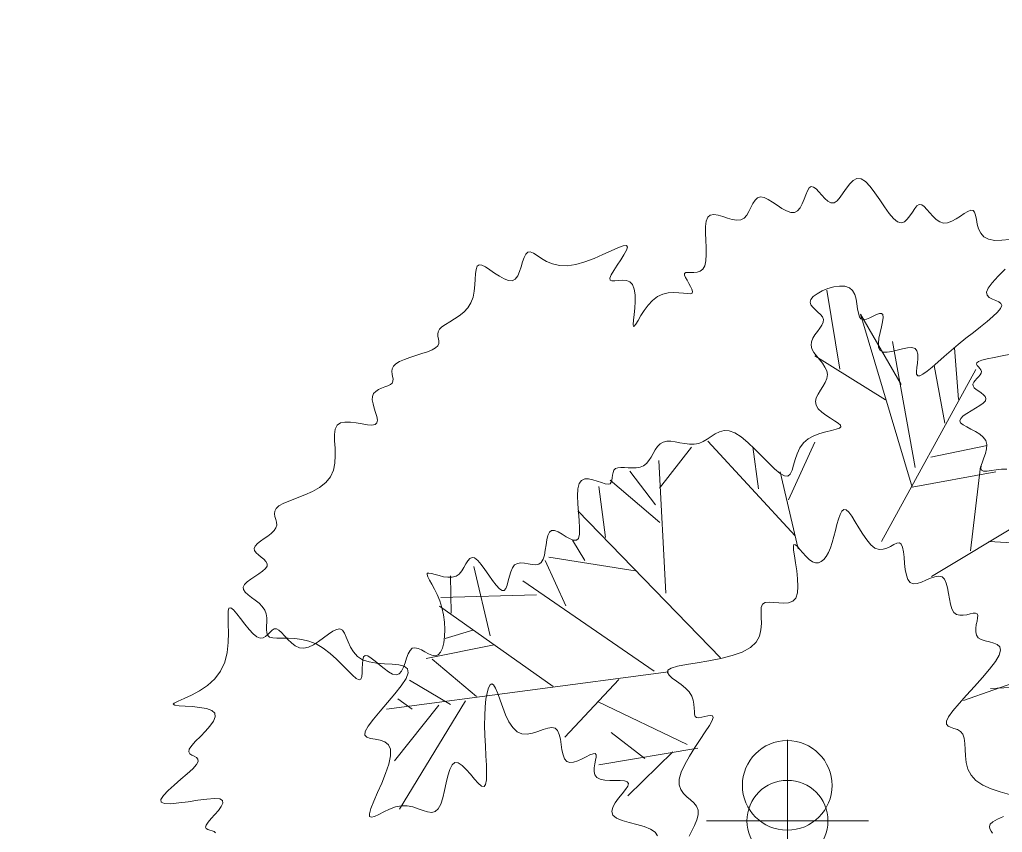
# Model space of a CAD drawing. Extents: x 2080 to 102394, y 2071 to 93424.
# Drawn here: x 81031 to 81091.6, y 82794.2 to 82844.3 of the extents above; entities that cross this region are included whole.
import ezdxf

# ---------------------------------------------------------------- set-up
doc = ezdxf.new("R2010")
doc.units = 0
doc.header["$LTSCALE"] = 20
doc.header["$MEASUREMENT"] = 0
doc.header["$PDMODE"] = 34
doc.header["$PDSIZE"] = 5
doc.layers.add('casuanut tree', color=100, linetype='Continuous', lineweight=5)
doc.layers.add('road', color=2, linetype='Continuous')

# ---------------------------------------------------------------- blocks, each defined once
blk = doc.blocks.new('tr')
at = {"layer": 'casuanut tree'}
for p, q in [((0.2260969215469686, 0.6155100697199032), (0.2339395072106072, 0.7410797246616312)), ((0.314326010263585, 0.5703834749751877), (0.2770737283608469, 0.6920290781999938)), ((0.2770737283608469, 0.6920290781999938), (0.2947195461042611, 0.4094973545811627)), ((0.2849163140247128, 0.5527252422490392), (0.1927659324762772, 0.6449404575969311)), ((0.306483424599719, 0.4389277424581906), (0.3162866566794946, 0.6390543800215482)), ((0.396673159732245, 0.5272189060890469), (0.4084370382279303, 0.6076619662860594)), ((0.3672634634933729, 0.4958264923536717), (0.3711847563251922, 0.5880417077014499)), ((0.228538218022095, 0.3375388726943811), (0.4338277897759326, 0.567139732492592)), ((-0.1186426753849901, 0.3345178087496379), (-0.08241510389916584, 0.5399501569901304)), ((-0.09147199677067874, 0.4976552617641801), (-0.02807374667008844, 0.5490133488242463)), ((0.09872275353063742, 0.3768127039755882), (-0.000903068055777112, 0.5520344127689896)), ((-0.1032916763283538, 0.4448138200335734), (-0.1640717152220077, 0.5272189060890469)), ((-0.1035478539324686, 0.4734867502064617), (-0.1307185325470073, 0.5339080291006439)), ((0.05947621775430889, 0.4614024944276025), (0.06551414633531749, 0.5278659012112712)), ((-0.1915207650449702, 0.4408897683166515), (-0.1836781793813316, 0.521332828513664)), ((0.1017417178211417, 0.4342129189251409), (0.1621210036312277, 0.5127605814876688)), ((-0.05826338957513144, 0.2166963149059029), (-0.2243064255524132, 0.4916131338746936)), ((0.09872275353063742, 0.355665256362613), (0.09872275353063742, 0.4795288780958344)), ((-0.2307336933636179, 0.4134214062980845), (-0.2424975718590758, 0.4487378717504953)), ((0.3339324744226815, 0.4487378717504953), (0.4241222095552075, 0.4467758458920343)), ((-0.4537477116302853, 0.3798337679203314), (-0.4416718544682681, 0.4372339828698841)), ((-0.4024253186917122, 0.3314967448048947), (-0.4024253186917122, 0.4432761107592569)), ((-0.2758285609297673, 0.3506365788272205), (-0.2915137322572718, 0.4271555873073112)), ((-0.157889211161546, 0.3798337679203314), (-0.2846857113624992, 0.4311918549803977)), ((0.361381524245644, 0.2917758030733921), (0.4064763918120207, 0.4173454580150064)), ((-0.3170021356640973, 0.3781049408457875), (-0.4640506168584579, 0.4075353287227017)), ((-0.1639271397425546, 0.2197173788505324), (-0.3329891400103406, 0.4040022794780498)), ((0.2947195461042611, 0.4094973545811627), (0.4280435023870268, 0.4036112770057798)), ((-0.3239322471388277, 0.2318016346293916), (-0.4688425330828068, 0.3949390876439338)), ((-0.4265770330157466, 0.3466020645284971), (-0.4718614973733111, 0.3435810005837538)), ((-0.3994063544012079, 0.3163914250814059), (-0.5080890688591353, 0.3194124890260355)), ((-0.4446908187587724, 0.2438858904082508), (-0.4990321759876224, 0.3163914250814059)), ((0.2927588996883514, 0.2662694669132861), (0.4672564307056746, 0.3231682168087673)), ((0.3927518669004257, 0.2996239065072359), (0.4535319057940796, 0.2819656737810874)), ((-0.4869563188256052, 0.2408648264635076), (-0.5412976760546826, 0.2922229135236876)), ((-0.5473356046356912, 0.246906954352994), (-0.565449390378717, 0.2680544019659692)), ((-0.1427943897090245, 0.2136752509611597), (-0.5865821404120197, 0.25597014618711)), ((-0.4628046045017982, 0.2408648264635076), (-0.6016769618645412, 0.09887482106205425)), ((-0.505070104568631, 0.2438858904082508), (-0.5926200689930283, 0.1744014196798389)), ((-0.2212874612619089, 0.2197173788505324), (-0.3239322471388277, 0.1502329081221205)), ((-0.1397754254185202, 0.09585375711731103), (-0.2605339970384648, 0.1925278033481845)), ((-0.2092116040998917, 0.08981162922793828), (-0.2514771041669519, 0.1411697162880046)), ((-0.1246806039659987, 0.08679056528319506), (-0.2816667470719949, 0.09585375711731103)), ((-0.1639271397425546, 0.08981162922793828), (-0.2484581398764476, 0.03845354216775831)), ((0.2979743967034665, 0.06564311767021991), (0.4549605398094627, 0.08376950133845185)), ((0.343258861061031, 0.07470630950433588), (0.457979504099967, 0.05355886189136072))]:
    blk.add_line(p, q, dxfattribs=at)
for points in [[(0.5311261499953162, 0.7536445237208227), (0.5190771063898865, 0.75518291790695), (0.5080044773419559, 0.7576456691147087), (0.49900343053082, 0.7614685456543384), (0.4928810473591057, 0.7669266537823205), (0.489292064120491, 0.7736524515401015), (0.4876031308317579, 0.7811177349151421), (0.4871808975096883, 0.788794299895244), (0.4873920141706094, 0.7961539424678676), (0.4876031308317579, 0.8026684586205874), (0.4871808975096883, 0.8078096443412051), (0.4854919642209552, 0.8110492956171811), (0.4820701150056266, 0.8120484815406144), (0.4771176699973694, 0.8112253636212472), (0.471004083353364, 0.8091873764734601), (0.4640988092301086, 0.8065419547114061), (0.4567713017845563, 0.8038965329494658), (0.4493910151738874, 0.801858545801565), (0.4423274035548275, 0.8010354278823115), (0.4359499210841022, 0.8020346138057448), (0.4305334592479539, 0.8052500557311078), (0.4259746588475082, 0.8102217759977748), (0.4220755980129525, 0.8162763144897554), (0.4186383548744743, 0.8227402110913999), (0.4154650075624886, 0.828940005686718), (0.4123576342069555, 0.8342022381601737), (0.4091183129382898, 0.8378534483957765), (0.4055491218866791, 0.8392201762778768), (0.4015005200838004, 0.8378886619966579), (0.3970164901675162, 0.8344839469667704), (0.3921893956769509, 0.8298907729090388), (0.3871116001512291, 0.8249938815441737), (0.3818754671297029, 0.8206780145929997), (0.3765733601514967, 0.8178279137761137), (0.3712976427561898, 0.817328320814454), (0.3661406784824521, 0.8200639774286174), (0.3611662421556048, 0.8265961003818347), (0.3563237537416626, 0.8361918066068483), (0.3515340444930644, 0.8477946880789204), (0.3467179456617941, 0.860348336773427), (0.3417962885000634, 0.8727963446652893), (0.3366899042598561, 0.884082303729997), (0.3313196241933838, 0.8931498059426985), (0.3256062795526304, 0.8989424432785427), (0.3195058876997336, 0.9007383369206536), (0.3131152104378998, 0.8991537248834902), (0.3065661956800341, 0.8951393743893732), (0.2999907913397237, 0.8896460526605097), (0.2935209453301013, 0.8836245269193341), (0.287288605564072, 0.87802556438794), (0.2814257199549957, 0.8737999322888754), (0.2760642364157775, 0.8718983978442338), (0.2712965184862242, 0.8729790152195847), (0.267056592209201, 0.8765289863529233), (0.2632388992544747, 0.8817428001251528), (0.2597378812913576, 0.887814945417631), (0.2564479799891615, 0.8939399111112607), (0.2532636370176533, 0.8993121860871724), (0.2500792940461452, 0.903126259226724), (0.2467893927441764, 0.9045766194107046), (0.2433037687042088, 0.9031240583766476), (0.239593833211984, 0.8992945792867886), (0.2356463914759388, 0.8938804881598799), (0.2314482487047371, 0.8876740910142189), (0.2269862101072704, 0.8814676938686716), (0.2222470808919752, 0.8760536027417629), (0.2172176662679703, 0.8722241236519039), (0.2118847714434651, 0.8707715626178469), (0.2062527946823138, 0.8722285253520567), (0.2003965064689055, 0.8760888163425307), (0.1944082703421373, 0.881586539771547), (0.1883804498415884, 0.8879557998209293), (0.1824054085061562, 0.8944307006727286), (0.1765755098754198, 0.9002453465091094), (0.1709831174882765, 0.904633841512009), (0.1657205948843057, 0.906830289863592), (0.16084292036021, 0.9063130901014347), (0.1562555312452787, 0.9035378181863507), (0.1518264796259245, 0.8992043444346791), (0.1474238175894698, 0.8940125391629863), (0.1429155972223271, 0.8886622726874975), (0.1381698706113639, 0.8838534153246655), (0.1330546898436751, 0.880285837390943), (0.1274381070059007, 0.8786594092028963), (0.1212453516138794, 0.8794297067208845), (0.1146303628995611, 0.8820751284829385), (0.1078042575240943, 0.8858297786709954), (0.1009781521488549, 0.8899277614671064), (0.09436316343453655, 0.8936031810533223), (0.08817040804251519, 0.896090141611694), (0.0826110026337119, 0.8966227473241588), (0.07789606386927517, 0.8944351023728814), (0.07415973879415105, 0.8890232120959354), (0.07122829598961289, 0.8809306864561677), (0.06885103442050422, 0.8709630365723342), (0.0667772530516686, 0.859925773563532), (0.06475625084794956, 0.8486244085484032), (0.06253732677464541, 0.8378644526460448), (0.05986977979637231, 0.8284514169753265), (0.05650290887842857, 0.8211908126550043), (0.05228057565659583, 0.8166526598486143), (0.04742489245131765, 0.8144650148972232), (0.04225253425443043, 0.8140204431867915), (0.03708017605777059, 0.8147115101030522), (0.0322244928524924, 0.815930781031625), (0.02800215963065966, 0.8170708213583566), (0.02472985138365402, 0.8175241964689803), (0.02272424310331189, 0.816683471749343), (0.02217885839559131, 0.8141238831392457), (0.02279461532361893, 0.8101513487961256), (0.02414928056577992, 0.8052544574312606), (0.02582062079932257, 0.7999217977561557), (0.02738640270263204, 0.7946419584823161), (0.02842439295295662, 0.789903528321247), (0.0285123582284541, 0.7861950959842261), (0.02722806520660015, 0.7840052501828723), (0.02425923716009493, 0.7836487124745872), (0.01973342373776177, 0.7847447358002455), (0.01388813118387588, 0.7867387059469593), (0.006960865741802991, 0.7890760087018407), (-0.0008108663448638254, 0.7912020298516609), (-0.009189558832076727, 0.792562155183532), (-0.01793770547601525, 0.7926017704845663), (-0.02681780003331369, 0.790766261541421), (-0.0355923362599242, 0.786718898296499), (-0.04402380791248106, 0.7809944873123413), (-0.05187470874693645, 0.774345719306325), (-0.0589075325194699, 0.7675252849963954), (-0.06488477298671569, 0.7612858751000431), (-0.06956892390485336, 0.7563801803349861), (-0.07272247902983509, 0.7535608914188288), (-0.07410793211829514, 0.753580699069289), (-0.0736197248395456, 0.7569413970981032), (-0.07168009051565605, 0.7631411916935349), (-0.06884321038228336, 0.7714273921378663), (-0.06566326567462966, 0.781047307713493), (-0.06269443762789706, 0.7912482477028107), (-0.06049090747774244, 0.8012775213879877), (-0.05960685645936792, 0.8103824380515334), (-0.06059646580820299, 0.8178103069757299), (-0.06380060096671514, 0.8230219198979967), (-0.06870686420529637, 0.8263319983756219), (-0.07458954200137669, 0.8282687464210312), (-0.08072292083261345, 0.8293603680466504), (-0.0863812871762093, 0.8301350672647914), (-0.09083892751004896, 0.8311210480878799), (-0.09337012831110769, 0.8328465145283417), (-0.09324917605749761, 0.8358396705986024), (-0.09003624437150393, 0.8404548531568707), (-0.08443505545687913, 0.8463509304451691), (-0.07743521866245828, 0.8530129035513028), (-0.07002634333707647, 0.859925773563532), (-0.06319803882979613, 0.8665745415694346), (-0.05793991448945235, 0.8724442086570434), (-0.05524157966488019, 0.8770197759143912), (-0.05609264370491474, 0.8797862444292832), (-0.06117923575811801, 0.8804134866940103), (-0.06997356417195988, 0.8793108608181228), (-0.08164435709295503, 0.8770725963156565), (-0.09536034266830029, 0.8742929227004197), (-0.1102902490451925, 0.8715660694864482), (-0.1256028043701463, 0.8694862661876641), (-0.1404667367901311, 0.8686477423179895), (-0.1540507744525712, 0.86964472739146), (-0.1657039743183759, 0.8728557676167839), (-0.1754967086085344, 0.8777966759826086), (-0.1836796783577483, 0.8837675821725952), (-0.1905035846014016, 0.8900686158704048), (-0.1962191283739685, 0.8959999067595845), (-0.2010770107110602, 0.9008615845235681), (-0.2053279326476058, 0.9039537788461303), (-0.2092225952183071, 0.9045766194107046), (-0.2129831107440623, 0.9022833336568965), (-0.2167172366871455, 0.897639540047976), (-0.2205041417955727, 0.8914639548031573), (-0.2244229948171323, 0.8845752941416549), (-0.2285529644996132, 0.8777922742825695), (-0.2329732195912584, 0.8719336114451153), (-0.2377629288398566, 0.8678180218486204), (-0.2430012609931964, 0.8662642217121856), (-0.2487234021616587, 0.8678136201484676), (-0.2547886079044019, 0.8718983978443475), (-0.2610121511429497, 0.8776734283796941), (-0.2672093047988255, 0.8842935853349445), (-0.2731953417935529, 0.8909137422903086), (-0.2787855350486552, 0.8966887728256552), (-0.2837951574858835, 0.9007735505215351), (-0.2880394820265337, 0.9023229489578171), (-0.2914151494721864, 0.9007361360705772), (-0.294144272143285, 0.8963894572186746), (-0.2965303302401026, 0.889903552116607), (-0.2988768039626848, 0.8818990604788723), (-0.3014871735119868, 0.8729966220200822), (-0.304664919087827, 0.8638168764547345), (-0.3087135208907057, 0.8549804634974407), (-0.313936459120896, 0.8471080228628125), (-0.3205140625930198, 0.8406727373119338), (-0.3281340545793228, 0.8355579617920057), (-0.3363610069663991, 0.8314995942968153), (-0.3447594916403887, 0.8282335328201498), (-0.3528940804883405, 0.8254956753560236), (-0.3603293453961669, 0.8230219198979967), (-0.3666298582506897, 0.8205481644399697), (-0.371360190938276, 0.8178103069757299), (-0.3742476511051791, 0.8146146727008272), (-0.3756704894356062, 0.8110492956171811), (-0.3761696923738782, 0.8072726369285874), (-0.3762862463638612, 0.8034431578387284), (-0.3765611378496487, 0.7997193195514001), (-0.3775353532753343, 0.7962595832702846), (-0.379749879084784, 0.7932224101990641), (-0.3837457017225461, 0.790766261541421), (-0.3898790805535555, 0.7889901755497704), (-0.3977673666302053, 0.7877554986708901), (-0.4068431839252753, 0.7868641543999502), (-0.4165391564124548, 0.7861180662324614), (-0.4262879080647508, 0.7853191576637073), (-0.4355220628556253, 0.7842693521890851), (-0.4436742447585402, 0.782770573303992), (-0.45017707774673, 0.7806247445035979), (-0.4546347180803423, 0.7777042164850627), (-0.4573374511687689, 0.7741630487520297), (-0.45874709470786, 0.7702257280096774), (-0.4593254663939206, 0.7661167409632981), (-0.4595343839232555, 0.7620605743181841), (-0.459835664991715, 0.7582817147796277), (-0.4606911272953766, 0.7550046490526938), (-0.4625625885307727, 0.7524538638429021), (-0.4657711219531393, 0.7507636110033218), (-0.4700748230548015, 0.7497072029784704), (-0.4750910428874704, 0.7489677173610971), (-0.4804371325033117, 0.7482282317438376), (-0.4857304429540363, 0.7471718237189862), (-0.4905883252909007, 0.7454815708794058), (-0.4946281305662978, 0.742840550817391), (-0.4974672098317114, 0.7389318411258046), (-0.4988636585794666, 0.733577172950163), (-0.4991385500652541, 0.7271528916495527), (-0.4987537019851516, 0.7201739961358271), (-0.4981709320352365, 0.7131554853212947), (-0.497852057911814, 0.706612358117809), (-0.498258897310734, 0.7010596134375646), (-0.4998532679283016, 0.6970122501926426), (-0.5030969874608218, 0.6949852672951238), (-0.5082913369765265, 0.6952867837521808), (-0.5150954510329484, 0.6973973989516935), (-0.5230079275602293, 0.7005908323765198), (-0.5315273644880563, 0.7041408035098584), (-0.5401523597465712, 0.7073210318344536), (-0.5483815112654611, 0.7094052368332768), (-0.5557134169746405, 0.7096671379894133), (-0.5616466748040239, 0.7073804547858344), (-0.5658580123665615, 0.7020543976608451), (-0.5687366760057557, 0.6941401408752199), (-0.5708500417485993, 0.6843243496450668), (-0.5727654856216304, 0.6732936891863801), (-0.5750503836516145, 0.6617348247152677), (-0.5782721118653171, 0.6503344214478375), (-0.5829980462890489, 0.6397791446003112), (-0.5897955629500302, 0.6307556593886829), (-0.5990209212134232, 0.6237723621749183), (-0.6101859138007057, 0.6186245739041851), (-0.6225912167717524, 0.614929346667509), (-0.6355375061868926, 0.6123037325559153), (-0.6483254581062283, 0.6103647836604296), (-0.6602557485900888, 0.6087295520720772), (-0.6706290536981214, 0.6070150898818838), (-0.6787460494908828, 0.6048384491808747), (-0.6841273252168776, 0.6019091177621476), (-0.6871731228793578, 0.5983063262276573), (-0.6885035976706604, 0.5942017408814309), (-0.6887389047826673, 0.5897670280273815), (-0.6884991994070333, 0.5851738539696498), (-0.6884046367358678, 0.580593885012263), (-0.6890753719612803, 0.5761987874591341), (-0.6911315602749255, 0.572160227614404), (-0.6949976341311412, 0.5686014530809871), (-0.700315135032497, 0.5654520366571205), (-0.7065298817435632, 0.5625931324400426), (-0.7130876930286831, 0.5599058945269917), (-0.7194343876528819, 0.5572714770152061), (-0.7250157843805027, 0.5545710340019241), (-0.7292777019763435, 0.5516857195842704), (-0.7316659592049746, 0.5484966878594832), (-0.7318242967007791, 0.5449225073756452), (-0.73018814257739, 0.541031404484329), (-0.7273908468177979, 0.5369290199881789), (-0.7240657594056756, 0.5327209946894982), (-0.720846230324014, 0.5285129693907038), (-0.7183656095560309, 0.5244105848945537), (-0.7172572470853993, 0.5205194820032375), (-0.7181544928948824, 0.5169453015193994), (-0.721472982911564, 0.513756269794726), (-0.7267574968345798, 0.5108709553769586), (-0.7333351003067037, 0.5081705123636766), (-0.740532858970937, 0.505536094851891), (-0.7476778384698264, 0.5028488569388401), (-0.7540971044461457, 0.4999899527217622), (-0.7591177225428964, 0.4968405362978956), (-0.7620667584023977, 0.4932817617644787), (-0.7624801951972131, 0.4892233942692883), (-0.7607296862154271, 0.4846896431629375), (-0.7573958022758234, 0.4797333288466916), (-0.7530591141958212, 0.474407271721816), (-0.7483001927937494, 0.4687642921894621), (-0.7436996088872547, 0.4628572106508955), (-0.7398379332948934, 0.4567388475073813), (-0.7372957368340849, 0.4504620231601848), (-0.7364688632449088, 0.4440927631108025), (-0.7370142479526294, 0.4377499132621097), (-0.7384040993049439, 0.4315655246169854), (-0.74011062564864, 0.4256716481787635), (-0.7416060353314151, 0.4202003349504366), (-0.7423625367002842, 0.4152836359351113), (-0.7418523381027171, 0.4110536021360076), (-0.739547647885729, 0.4076422845560046), (-0.7350724144969263, 0.4050937001961756), (-0.7286575467844614, 0.4030997300493482), (-0.7206856936961685, 0.4012642211063167), (-0.7115395041807915, 0.3991910203577618), (-0.7016016271861645, 0.3964839747942506), (-0.6912547116605765, 0.3927469314065775), (-0.6808814065525439, 0.3875837371855368), (-0.670864360809901, 0.3805982391216958), (-0.6615246476883385, 0.3715879590102986), (-0.652937037672018, 0.3611251178649582), (-0.6451147255522756, 0.3499756115035098), (-0.6380709061199923, 0.3389053357437888), (-0.631818774166959, 0.3286801864039717), (-0.6263715244845116, 0.3200660593020075), (-0.6217423518635314, 0.3138288502557316), (-0.6179444510958092, 0.3107344550830931), (-0.6149536317302591, 0.3112648599455952), (-0.6125961623481544, 0.3147664123777076), (-0.6106609262881193, 0.3203015502574544), (-0.6089368068892327, 0.3269327114630869), (-0.6072126874901187, 0.3337223338722879), (-0.6052774514300836, 0.3397328553631951), (-0.6029199820479789, 0.3440267138139461), (-0.5999291626824288, 0.3456663471024513), (-0.5961554523653376, 0.3440157095636778), (-0.5916956128999118, 0.339644821361162), (-0.5867079817815011, 0.33342521911527), (-0.5813508965061374, 0.3262284394464814), (-0.5757826945698525, 0.3189260189752758), (-0.5701617134682238, 0.3123894943219057), (-0.5646462906970555, 0.3074904021070779), (-0.5593947637523797, 0.3051002789510449), (-0.5545258857559929, 0.305815555217805), (-0.5500000723338871, 0.3091322362455458), (-0.5457381547380464, 0.314271221116087), (-0.5416609642206822, 0.3204534089110211), (-0.5376893320337786, 0.3268996987122819), (-0.5337440894295469, 0.3328309896013479), (-0.5297460676601986, 0.3374681806601529), (-0.5256160979774904, 0.3400321709702894), (-0.5212948038206378, 0.3399947565193315), (-0.516801977376872, 0.3378313209186672), (-0.5121772030197462, 0.3342681446850975), (-0.507460065123496, 0.3300315083357646), (-0.5026901480619017, 0.3258476923875833), (-0.4979070362089715, 0.3224429773576958), (-0.4931503139387132, 0.3205436437631306), (-0.4884595656249076, 0.3208759721210299), (-0.4838897695649393, 0.3239725681436312), (-0.4795574797487916, 0.3295913383253719), (-0.4755946440895968, 0.337296514356126), (-0.4721332105004876, 0.3466523279255398), (-0.4693051268943691, 0.3572230107234873), (-0.4672423411850559, 0.3685727944396149), (-0.4660768012852259, 0.3802659107639101), (-0.4659404551082389, 0.3918665913859058), (-0.4668838826876254, 0.4029786832965101), (-0.4686321925371431, 0.4133644946901995), (-0.4708291252918571, 0.4228259490620303), (-0.4731184215854682, 0.431164969907627), (-0.4751438220528144, 0.4381834807222731), (-0.4765490673282784, 0.4436834050012521), (-0.476977898046016, 0.4474666662399613), (-0.4760740548408648, 0.4493351879337979), (-0.4735890358092547, 0.4492141411809598), (-0.4697053688978485, 0.4475216874913031), (-0.4647133395155834, 0.4447992359773707), (-0.458903233071851, 0.4415881957520469), (-0.4525653349753611, 0.4384299759279884), (-0.4459899306348234, 0.4358659856178519), (-0.439467305459857, 0.434437633934408), (-0.4332877448591717, 0.4346863299901997), (-0.4276777594168379, 0.4369466029932028), (-0.4226087604188251, 0.4407254625318728), (-0.4179883843255539, 0.4453230382896436), (-0.4137242675976722, 0.4500394599502897), (-0.4097240466965104, 0.4541748571972448), (-0.4058953580822617, 0.4570293597141699), (-0.4021458382158016, 0.457903097184726), (-0.3983831235582329, 0.4560961992923467), (-0.3945368418890212, 0.4511728977269058), (-0.3906245862631295, 0.4437538322029013), (-0.3866859410545658, 0.4347237444410439), (-0.3827604906373381, 0.4249673761622716), (-0.3788878193854543, 0.4153694690871816), (-0.3751075116726952, 0.4068147649364846), (-0.3714591518732959, 0.4001880054311187), (-0.3679823243608098, 0.3963739322916808), (-0.3646946221906546, 0.395979980132438), (-0.361525673142296, 0.3985043551416538), (-0.3583831136766094, 0.4031679564010346), (-0.3551745802544701, 0.4091916829922866), (-0.351807709336299, 0.4157964339972295), (-0.3481901373831988, 0.422203108497456), (-0.3442295008558176, 0.4276326055747859), (-0.3398334362150308, 0.4313058243109253), (-0.3349491642952671, 0.4326813555932176), (-0.3296822434274418, 0.4321685575312131), (-0.324177816315796, 0.4304144800399854), (-0.3185810256647983, 0.4280661730349493), (-0.3130370141793719, 0.4257706864310649), (-0.3076909245635306, 0.4241750701437468), (-0.3026878995219704, 0.4239263740878414), (-0.2981730817591597, 0.4256716481787635), (-0.294241033946264, 0.4298268530762925), (-0.2907839986207819, 0.4358835924183495), (-0.2876436382871361, 0.4431023805875611), (-0.2846616154490675, 0.4507437319667815), (-0.2816795926112263, 0.4580681609386374), (-0.2785392322773532, 0.464336181885642), (-0.2750821969520985, 0.4688083091905355), (-0.2711501491392028, 0.4707450572359448), (-0.2666419287720601, 0.4696864483611307), (-0.2616850855001758, 0.4662905367314352), (-0.256464346401799, 0.4614948844689479), (-0.2511644385556338, 0.456237053695645), (-0.245970089039929, 0.4514546065335026), (-0.2410660249333887, 0.4480851051044965), (-0.2366369733140345, 0.4470661115306029), (-0.2328676612607978, 0.4493351879337979), (-0.2298724436316206, 0.4555063714784637), (-0.2274841864029895, 0.4648995994988354), (-0.2254653833313114, 0.4765112843710995), (-0.2235785281727658, 0.4893378384720108), (-0.2215861146835323, 0.5023756741777561), (-0.2192506366202451, 0.5146212038649765), (-0.2163345877388565, 0.5250708399100859), (-0.2126004617957733, 0.5327209946894982), (-0.207896518690859, 0.5368585927865297), (-0.2024140828980308, 0.5379326076116513), (-0.196430245035117, 0.5366825247823499), (-0.1902220957199461, 0.5338478299158851), (-0.1840667255698918, 0.5301680086295164), (-0.1782412252027825, 0.5263825465408445), (-0.1730226852364467, 0.5232309292669015), (-0.168688196288258, 0.5214526424251744), (-0.1654224854369204, 0.5215868942783572), (-0.1630408256039573, 0.5233717836701999), (-0.1612661261717676, 0.5263451320898866), (-0.1598212965222956, 0.5300447610267156), (-0.1584292460381675, 0.5340084919696437), (-0.1568128841017824, 0.5377741464079691), (-0.1546951200950843, 0.5408795458307623), (-0.1517988634006997, 0.5428625117273214), (-0.147926192148816, 0.5434061216900545), (-0.1431958594612297, 0.5427744777252883), (-0.1378057872077534, 0.5413769379424593), (-0.1319538972579721, 0.5396228604513453), (-0.1258381114819258, 0.537921603361383), (-0.1196563517491995, 0.5366825247823499), (-0.1136065399298332, 0.5363149828237965), (-0.1078865978934118, 0.5372283355951595), (-0.1026394692123631, 0.5396888859528417), (-0.09778818427093938, 0.5433907157397471), (-0.0932007951560081, 0.5478848515450636), (-0.08874535395420935, 0.5527223199585478), (-0.0842899127524106, 0.5574541475695014), (-0.07970252363725194, 0.5616313609674535), (-0.07485123869582821, 0.5648049867419331), (-0.06960411001500688, 0.5665260514823558), (-0.06386437579158155, 0.5664974404315899), (-0.05767601866318728, 0.5650294734472254), (-0.05111820737784001, 0.5625843290398507), (-0.04427011068378306, 0.559624185720395), (-0.03721089732835026, 0.5566112219997876), (-0.03001973605978492, 0.5540076163887306), (-0.02277579562610299, 0.5522755473980396), (-0.01555824477486567, 0.5518771935387576), (-0.00842426093549875, 0.5530854602170621), (-0.001343056261248421, 0.5554161604217143), (0.005738148412774535, 0.558195834036951), (0.01287213225236883, 0.5607510209468956), (0.02011167442242368, 0.5624082610356709), (0.02750955408805567, 0.5624940941877412), (0.03511855041506351, 0.560335060287116), (0.04299144256833642, 0.555257699218032), (0.05114582360306485, 0.5468680588212464), (0.0594585421335978, 0.535890218763825), (0.06777126066413075, 0.5233277666691265), (0.07592564169908655, 0.5101842901608507), (0.08376334774197858, 0.4974633768625836), (0.09112604129768442, 0.486168614397684), (0.0978553848701722, 0.477303590389738), (0.10379304096341, 0.4718718924623317), (0.1088598408296093, 0.4705711900818415), (0.1132932907125905, 0.4728754800859178), (0.1174100656039627, 0.4779528411550018), (0.1215268404953349, 0.4849713519695342), (0.1259602903783161, 0.4930990912101834), (0.1310270902445154, 0.5015041375572764), (0.1370439150855418, 0.5093545696914816), (0.1443274398934591, 0.5158184662930125), (0.1530404004272441, 0.5202773884975613), (0.1627297755187556, 0.5229668272606887), (0.1727886047669926, 0.5243357559927517), (0.1826099277716366, 0.5248331481044488), (0.1915867841319141, 0.5249079770062508), (0.1991122134472789, 0.5250092161086286), (0.2045792553167303, 0.5255858388220531), (0.2073809493399494, 0.5270868185573363), (0.2071368457006884, 0.5298488853720755), (0.2043725369194362, 0.533759795913852), (0.1998401261016625, 0.5385950634772598), (0.1942917163521543, 0.5441302013570066), (0.188479410776381, 0.5501407228480275), (0.1831553124795846, 0.5564021412448028), (0.1790715245665524, 0.5626899698422676), (0.1769801501425263, 0.5687797219351296), (0.1774045825966368, 0.5745019320693245), (0.179953376452886, 0.579907219796155), (0.1840063765196192, 0.5851012259179242), (0.1889434276044994, 0.5901895912372765), (0.1941443745158722, 0.5952779565566289), (0.1989890620616279, 0.6004719626783981), (0.2028573350496572, 0.6058772504052286), (0.2051290382883053, 0.6115994605394235), (0.2053775401914208, 0.6177068194326694), (0.2039503035973667, 0.6241178956330486), (0.2013883149495541, 0.630713843237686), (0.1982325606925315, 0.6373758163439334), (0.1950240272703923, 0.6439849690489154), (0.1923037011270026, 0.6504224554499842), (0.1906125687062286, 0.6565694296441507), (0.1904916164526185, 0.6623070457286531), (0.1923015019949617, 0.6675516714017249), (0.1956815677044688, 0.6723605287644432), (0.2000908271365915, 0.6768260535192212), (0.2049882938476912, 0.6810406813680174), (0.209832981393447, 0.6850968480131314), (0.2140839033297652, 0.689086989156749), (0.2172000732127799, 0.6931035405009425), (0.2186405045983975, 0.6972389377478976), (0.2180621329123369, 0.7015592063992244), (0.2159135810593398, 0.7060247311540024), (0.2128413938139602, 0.7105694865106216), (0.2094921159509795, 0.7151274469674718), (0.2065122922449518, 0.7196325870231703), (0.2045484674704312, 0.7240188811759936), (0.2042471864019717, 0.7282203039245587), (0.2062549938141274, 0.7321708297672558), (0.2109963221612361, 0.7357846255520144), (0.2180071546151794, 0.7388966275249231), (0.2266013620271679, 0.7413219642818376), (0.2360928152488668, 0.7428757644182724), (0.2457953851314869, 0.7433731565299695), (0.2550229425269208, 0.7426292692124434), (0.2630893582861518, 0.7404592310615499), (0.2693085032608451, 0.7366781706729171), (0.2732009666997328, 0.7312156608447822), (0.2751142114409504, 0.7244590511863862), (0.2756024187196999, 0.716910135509238), (0.2752197697714109, 0.7090707076254148), (0.2745204458315129, 0.7014425613465392), (0.2740586281354354, 0.6945274904843473), (0.2743884979183804, 0.688827288850689), (0.2760642364157775, 0.6848437502571869), (0.2794574969166206, 0.682900399661662), (0.2842098209230244, 0.682607686604797), (0.2897802219913501, 0.6833977917733591), (0.2956277136772769, 0.6847028958538885), (0.3012113095367113, 0.6859551795332663), (0.3059900231260144, 0.6865868234981463), (0.3094228680006381, 0.6860300084350683), (0.3109688577167162, 0.6837169150308), (0.3102893259638222, 0.6792667962264431), (0.3078548869655151, 0.6730471939805511), (0.3043384750792484, 0.6656127225062392), (0.3004130246620207, 0.657517996016395), (0.2967514700710581, 0.6493176287240203), (0.2940267456638139, 0.6415662348422302), (0.2929117857975143, 0.6348184285839125), (0.2940795248291579, 0.629628824162296), (0.2979719882680456, 0.6263759677859753), (0.3041075662310959, 0.6247341336475074), (0.3117737399870748, 0.6242015279349289), (0.3202579908047483, 0.6242763568367309), (0.3288477999531096, 0.6244568265409498), (0.3368306487006976, 0.6242411432358494), (0.3434940183165054, 0.6231275131098073), (0.3481253900692991, 0.6206141423508598), (0.3502387558119153, 0.6163709034512976), (0.3502541497352922, 0.6107543341196333), (0.3488181166133018, 0.6042926383680651), (0.3465772012211801, 0.5975140202090188), (0.3441779483330265, 0.5909466836550337), (0.3422669027238499, 0.5851188327183081), (0.3414906091679768, 0.5805586714113815), (0.3424956124399614, 0.5777944037465659), (0.3457789163464895, 0.5772133793329886), (0.3512393608202729, 0.578639530166356), (0.3586262448268371, 0.5817559338395313), (0.3676888673305712, 0.5862456679448087), (0.3781765272967732, 0.5917918100748238), (0.3898385236902868, 0.5980774378223259), (0.4024241554761829, 0.6047856287796094), (0.4156827216193051, 0.6115994605394235), (0.4293239367104889, 0.6182482285453261), (0.44289917784522, 0.6246460996453607), (0.4559202377445217, 0.6307534585386065), (0.4678989091296444, 0.6365306899241432), (0.4783469847220658, 0.6419381785009364), (0.4867762572425818, 0.6469363089681792), (0.4926985194126701, 0.6514854660248375), (0.4956255639533538, 0.6555460343701043), (0.4953198846210398, 0.6591202148539423), (0.4925467793123062, 0.6623774729303022), (0.4883222469586599, 0.6655290902042452), (0.4836622864913807, 0.6687863482806051), (0.4795828968422029, 0.6723605287644432), (0.4771000769424063, 0.676462913260707), (0.4772298257237253, 0.6813047833742303), (0.4809881421174396, 0.6870974207100744), (0.4890083761072219, 0.6939574703210383), (0.5003932818831345, 0.7016230310507581), (0.5138629646871777, 0.7097375651910625)], [(0.4923884418165017, 0.578216966956461), (0.4787208371426459, 0.578346817109491), (0.4659108939044927, 0.5787275641685028), (0.4547634943721732, 0.5790290806255598), (0.4460835208167282, 0.5789212389729528), (0.4404405483962819, 0.5781487406048882), (0.4374629238220678, 0.576755602522212), (0.4365436866935397, 0.5748606706277997), (0.4370758766099243, 0.5725827908242991), (0.4384525331709028, 0.5700408090146993), (0.4400666959754744, 0.5673535711016484), (0.4413114046233204, 0.5646399229880217), (0.4415796987134399, 0.5620187105765808), (0.4404361501324274, 0.5595779678693589), (0.4381314599154393, 0.5572824812654744), (0.4350878613847726, 0.5550662252635448), (0.4317275878622695, 0.5528631743618462), (0.4284728726704543, 0.550607303058996), (0.4257459491313966, 0.5482325858532704), (0.4239690505671661, 0.5456729972431731), (0.4235644103000595, 0.5428625117273214), (0.4247915258927151, 0.5397593131544909), (0.4272589518691348, 0.536418422776137), (0.4304125069943439, 0.532919071194101), (0.4336980100324581, 0.5293404890101101), (0.4365612797485028, 0.5257619068262329), (0.4384481349070484, 0.5222625552441968), (0.4388043942726654, 0.518921664865843), (0.4370758766099243, 0.5158184662930125), (0.4329217164765851, 0.513003579077008), (0.4268543116020282, 0.5104131785662958), (0.4195993755088239, 0.5079548290585763), (0.4118826217195419, 0.505536094851891), (0.4044297637565251, 0.5030645402439404), (0.3979665151423433, 0.5004477295325387), (0.3932185893997939, 0.4975932270156136), (0.3909117000507649, 0.4944085969908656), (0.3915296561108335, 0.4908190105567201), (0.3945886485648771, 0.4868200660129105), (0.3993629638903258, 0.4824249684598954), (0.4051268885646095, 0.477646922997792), (0.4111547090651584, 0.4724991347270588), (0.4167207118696297, 0.466994808747927), (0.4210991834554534, 0.4611471501608548), (0.4235644103000595, 0.4549693640659598), (0.4236237868610715, 0.4485054674643152), (0.4217171395155219, 0.4419227249599089), (0.4185174026208642, 0.4354192130573438), (0.4146975105340971, 0.4291930082613362), (0.4109303976126739, 0.4234421870764891), (0.4078889982138207, 0.4183648260074051), (0.4062462466947636, 0.4141590015588008), (0.4066750774125012, 0.411022790235279), (0.4096417063271929, 0.4090530294390646), (0.4147854758095946, 0.4079416001629852), (0.4215390098327134, 0.4072791442974903), (0.4293349323700113, 0.4066563037328024), (0.4376058673947227, 0.4056637203594846), (0.4457844388800822, 0.4038920360679867)], [(-0.2171042838990616, -0.03295028897741759), (-0.2194397619625761, -0.0263873541234716), (-0.225654508673415, -0.02016775187757958), (-0.2345609928133854, -0.01421225163790041), (-0.2449716831636124, -0.008441622802592974), (-0.2556990485054484, -0.002776634769702468), (-0.265555557620246, 0.00286194306249854), (-0.2733536792893574, 0.008553341295964856), (-0.2779058822941352, 0.0143767905325376), (-0.2783918904410712, 0.02037630777329014), (-0.275460447636533, 0.02645505561588379), (-0.2701275528120277, 0.03248098305721214), (-0.2634092048990624, 0.03832203909416876), (-0.2563214028291441, 0.0438461727237609), (-0.2498801455340072, 0.04892133294276846), (-0.245101431944704, 0.05341546874819869), (-0.2430012609931964, 0.05719652913683149), (-0.2442921514107184, 0.06019408690713135), (-0.2484727011267296, 0.06258421006316439), (-0.2547380278708715, 0.06460459041056765), (-0.2622832493732403, 0.06649291975486449), (-0.2703034833627953, 0.06848688990157825), (-0.2779938475696326, 0.07082419265645967), (-0.284549459722939, 0.07374251982491842), (-0.2891654375523558, 0.07747956321259153), (-0.2912788032951994, 0.08217397637258728), (-0.2912941972185763, 0.0875682598491494), (-0.2898581640965858, 0.09330587593376549), (-0.2876172487044641, 0.09903028691792315), (-0.2852179958163106, 0.1043849550935647), (-0.2833069502071339, 0.1090133427520641), (-0.2825306566512609, 0.1125589121852499), (-0.2835356599232455, 0.1146651256846098), (-0.2867661846644296, 0.1151229024953864), (-0.2918571749814873, 0.1143129896763639), (-0.2982412548476532, 0.112763591240082), (-0.305351048236389, 0.1110029111987387), (-0.3126191791209294, 0.1095591535648737), (-0.3194782714745088, 0.1089605223509125), (-0.3253609492705891, 0.1097352215690535), (-0.3296998364824049, 0.112411455231836), (-0.3321122841618944, 0.117325953397085), (-0.3329545516742201, 0.1240495503047896), (-0.33276762546393, 0.1319616062403384), (-0.3320924919748904, 0.1404414814892334), (-0.3314701376509674, 0.1488685363368631), (-0.3314415489364819, 0.1566221310687297), (-0.3325477122753, 0.1630816259702215), (-0.3353296141117426, 0.1676263813267269), (-0.3401567086023078, 0.1698602441291541), (-0.3467123207556142, 0.1702850081891256), (-0.3545082432929121, 0.1696269540236699), (-0.3630562689352246, 0.1686123621499291), (-0.3718681904040295, 0.1679675130848182), (-0.38045580042035, 0.1684186873453655), (-0.3883308917056638, 0.1706921654487132), (-0.3950052569807667, 0.1755142279117763), (-0.4001226368804964, 0.1833426515453311), (-0.4038545636915387, 0.1935611983350327), (-0.4065045176148487, 0.2052851265599429), (-0.4083759788500174, 0.2176296944994647), (-0.4097724275979999, 0.2297101604328873), (-0.4109973440586145, 0.2406417826392726), (-0.4123542084325891, 0.2495398193979099), (-0.4141465009199692, 0.2555195289882022), (-0.4166029312370938, 0.2579008487440433), (-0.4196531271634285, 0.2568224322187689), (-0.4231519459947322, 0.2526276120203192), (-0.4269542450263089, 0.245659720756862), (-0.4309148815536901, 0.2362620910365649), (-0.4348887128724073, 0.2247780554671408), (-0.4387305962779919, 0.2115509466569847), (-0.4422953890657482, 0.1969240972139232), (-0.4454797320372563, 0.181304664397544), (-0.4483474000171555, 0.1653551040735692), (-0.4510039513359061, 0.1498016967586864), (-0.4535549443241962, 0.135370722970265), (-0.4561059373122589, 0.1227884632252199), (-0.4587624886310095, 0.1127811980404658), (-0.4616301566109087, 0.1060752079331451), (-0.4648144995824168, 0.1033967734203998), (-0.46839468629355, 0.1051530517615902), (-0.4723443271614087, 0.1104747071864267), (-0.4766106430211039, 0.1181732806669515), (-0.4811408547070641, 0.1270603131753205), (-0.4858821830541729, 0.1359473456838032), (-0.4907818488970861, 0.143645919164328), (-0.4957870730704599, 0.1489675745891645), (-0.5008450764091776, 0.150723852930355), (-0.5059140754071905, 0.1481004396688377), (-0.5109962691967667, 0.1417795983205679), (-0.5161048525687875, 0.1328177369103969), (-0.5212530203148162, 0.1222712634630625), (-0.526453967226189, 0.1111965860033024), (-0.5317208880940143, 0.100650112555968), (-0.5370669777098556, 0.09168825114579704), (-0.5425054308650488, 0.08536740979752722), (-0.5480626371418111, 0.08244468092902935), (-0.5538177652886134, 0.0824798945297971), (-0.5598631788443527, 0.08473356498268458), (-0.5662912413481536, 0.08846620667020488), (-0.5731943163395954, 0.09293833397509843), (-0.5806647673575753, 0.09741046127999198), (-0.5887949579416727, 0.1011431029675123), (-0.5976772516307847, 0.1033967734203998), (-0.6072918562381346, 0.103671879676881), (-0.6171703566717497, 0.1024283993976951), (-0.6267321821137557, 0.1003662028992949), (-0.6353967617462786, 0.09818516049813297), (-0.6425835247509895, 0.09658514251066208), (-0.6477119003100142, 0.09626601925310752), (-0.6502013176054788, 0.09792766104214934), (-0.6494712058190544, 0.1022699381938992), (-0.6452070890914001, 0.1097506275193609), (-0.6381588713954898, 0.1198591318064928), (-0.6293425516630577, 0.1318427603375767), (-0.6197741288253837, 0.1449488223948947), (-0.6104696018139748, 0.1584246272609562), (-0.6024449695605654, 0.1715174842180431), (-0.5967162309964351, 0.1834747025484376), (-0.5942993850533185, 0.1935435915346488), (-0.5958409765055421, 0.2011937463140612), (-0.6005097335005303, 0.2067839054451497), (-0.6071049300278446, 0.2108950933416054), (-0.6144258400775016, 0.2141083344168919), (-0.6212717376399723, 0.217004653084814), (-0.6264418967048186, 0.2201650737589489), (-0.6287355912622843, 0.224170620852874), (-0.6269520953023857, 0.2296023187802803), (-0.6203173144012908, 0.2368651239506789), (-0.6097636804784088, 0.245659720756862), (-0.5966502570397552, 0.2555107255880102), (-0.5823361075913454, 0.2659427548326221), (-0.5681802956385127, 0.2764804248797645), (-0.5555418846875, 0.2866483521182772), (-0.545779938243868, 0.295971152936886), (-0.5402535198134046, 0.3039734437245443), (-0.5399192517666052, 0.3103294986736955), (-0.5441239919332475, 0.3153122231905172), (-0.5518121570082712, 0.3193441804850181), (-0.5619281636854794, 0.322847933767207), (-0.573416428660039, 0.3262460462469789), (-0.5852213686262075, 0.3299610811341154), (-0.5962874002786975, 0.3344156016385114), (-0.6055589403115391, 0.3400321709702894), (-0.6122552969056869, 0.3470726902853585), (-0.6166953441843361, 0.3551564125249342), (-0.6194728477569242, 0.3637419285763599), (-0.6211815732326613, 0.3722878293267513), (-0.6224152862207575, 0.3802527056635654), (-0.6237677523308776, 0.3870951484740317), (-0.6258327371722316, 0.3922737486454935), (-0.6292040063540298, 0.3952470970651802), (-0.634312589726278, 0.3956762628253045), (-0.6409385740998914, 0.3940322278367603), (-0.6486993105270358, 0.3909884522153106), (-0.6572121500591948, 0.3872183960769462), (-0.6660944437483067, 0.3833955195373164), (-0.6749635426463101, 0.3801932827121846), (-0.6834367978044611, 0.3782851457174274), (-0.6911315602749255, 0.3783445686688083), (-0.6977575446487663, 0.3808249266769508), (-0.7033939196735446, 0.3852992548319207), (-0.7082122176366283, 0.3911205032184171), (-0.712383970825158, 0.3976416219213661), (-0.7160807115260468, 0.4042155610255804), (-0.7194739720268899, 0.4101952706158727), (-0.7227352846143731, 0.4149337007769418), (-0.7260361815758642, 0.4177838015938278), (-0.7295174073519775, 0.4183274115565609), (-0.7331965549979031, 0.4170619227768384), (-0.7370604297223053, 0.4147136157718023), (-0.741095836733848, 0.4120087710583675), (-0.7452895812411953, 0.4096736691535625), (-0.749628468453011, 0.4084345905745295), (-0.7540993035779593, 0.4090178158381832), (-0.7586888918249315, 0.4121496254616659), (-0.7633708436110282, 0.4182635869050273), (-0.768065990188461, 0.4266224154010843), (-0.7726819680181052, 0.4361961131256749), (-0.7771264135603815, 0.4459546822545235), (-0.7813069632766201, 0.454868124963582), (-0.7851312536270143, 0.4619064434285747), (-0.788506921072667, 0.4660396398255671), (-0.7913416020742261, 0.4662377163301699), (-0.7936265001042102, 0.4618030034762342), (-0.7956870866817098, 0.4533671452282988), (-0.797932400337686, 0.4418941139092567), (-0.8007714796028722, 0.428347881841546), (-0.8046133630084569, 0.4136924213478324), (-0.8098670890851736, 0.3988917047506675), (-0.8169416963635285, 0.3849097043728307), (-0.8262462233749375, 0.3727103925366464), (-0.8379566006699406, 0.3630310540096389), (-0.8513163268798962, 0.3557022233377438), (-0.8653357926555145, 0.3503277475117557), (-0.8790253886484152, 0.3465114735222414), (-0.8913955055093084, 0.3438572483599955), (-0.9014565338895864, 0.3419689190156987), (-0.9082188644401867, 0.3404503324800316), (-0.9106928878125018, 0.3389053357437888), (-0.9082650462098627, 0.3370016004491845), (-0.9018259880465394, 0.3346620968443403), (-0.8926424132889679, 0.3318736198289116), (-0.8819810219038118, 0.3286229643026672), (-0.8711085138572798, 0.3248969251652625), (-0.8612915891164903, 0.3206822973164662), (-0.8537969476476519, 0.3159658756558201), (-0.8498912894174282, 0.3107344550830931), (-0.8504542671803392, 0.3050056423987826), (-0.8548173448430134, 0.2989202920060734), (-0.8619249390997084, 0.2926500702089925), (-0.8707214666453638, 0.2863666433116805), (-0.8801513441742372, 0.2802416776179371), (-0.8891589883808138, 0.2744468394321302), (-0.8966888159598057, 0.2691537950579459), (-0.9016852436056979, 0.2645342107996385), (-0.9034291551918159, 0.2606937274595111), (-0.9025473033052549, 0.2574738838339954), (-0.9000029077126328, 0.2546501932177989), (-0.8967591881803401, 0.2519981689056294), (-0.8937793644743124, 0.2492933241920809), (-0.8920266563607129, 0.2463111723722022), (-0.8924642836061594, 0.2428272267404736), (-0.8960554659765876, 0.2386170005917165), (-0.9033917699496214, 0.2335374386726699), (-0.913578148847364, 0.2277712115374015), (-0.9253479027033791, 0.2215824211922381), (-0.9374343315510032, 0.2152351696433925), (-0.9485707354238002, 0.2089935588969638), (-0.9574904143548792, 0.2031216909592786), (-0.9629266683780315, 0.197883667836436), (-0.9636127975265936, 0.1935435915346488), (-0.9587241273432028, 0.1902775300579833), (-0.9492040854070183, 0.187909415402487), (-0.9364381248065001, 0.1861751455618332), (-0.9218116986301084, 0.1848106185298093), (-0.9067102599663031, 0.183551732300316), (-0.8925192619033169, 0.1821343848670267), (-0.8806241575298372, 0.1802944742238424), (-0.8724103999340969, 0.1777678983646638), (-0.8688675984651582, 0.1743719867349682), (-0.8694019875135837, 0.1702497945883579), (-0.8730239577305383, 0.1656258086298976), (-0.8787438997669597, 0.1607245155648798), (-0.88557220427424, 0.1557704020987103), (-0.8925192619033169, 0.1509879549365678), (-0.8985954633053552, 0.1466016607836309), (-0.90281119913152, 0.1428360063453056), (-0.9044517515189909, 0.1398428502751585), (-0.9039019685471885, 0.1374835390198541), (-0.9018215897826849, 0.1355467909744448), (-0.8988703547911427, 0.133821324533983), (-0.8957080031386795, 0.1320958580935212), (-0.8929942743907304, 0.1301591100479982), (-0.8913889081136404, 0.1277997987926938)], [(0.2953660169828254, -0.1474319061123879), (0.2939387803885438, -0.1435209955706114), (0.2928809979512152, -0.1396629054302139), (0.2929711623585263, -0.1360028917943055), (0.2949877662981635, -0.1326862107665647), (0.2997093024582682, -0.1298581184502154), (0.3076019867985451, -0.1276088496974808), (0.3178829283674531, -0.125808554355217)], [(0.334754668199821, -0.0939402456077687), (0.3215620760133788, -0.08689092289250766), (0.3086993536098817, -0.07906249925883913), (0.2972880582515245, -0.07046817980733522), (0.2884497472000476, -0.06112116963811332), (0.2829937009898913, -0.05108309255263066), (0.2804800932437956, -0.04060924715702185), (0.2801568208565186, -0.03000335075830662), (0.2812717807228182, -0.01956912066361838), (0.2830728697379072, -0.009610274179976841), (0.2848079847960889, -0.0004305286147427978), (0.2857250227928034, 0.007666398725177714), (0.2850718806225814, 0.0143767905325376), (0.2823625501384868, 0.01952237795319434), (0.2781754030268075, 0.02342668594485531), (0.2733549059319103, 0.02653868791776404), (0.2687455254979341, 0.02930735728273248), (0.2651917283694729, 0.03218166745011786), (0.2635379811908933, 0.03561059183061843), (0.2646287506065619, 0.04004310383447773), (0.2693085032608451, 0.04592817687250772), (0.2780918360151645, 0.05356512655168899), (0.2901738665989342, 0.06265463726481357), (0.3044198429590779, 0.07274773560152425), (0.3196950130418372, 0.08339544815123645), (0.334864624794136, 0.09414880150347926), (0.3487939261626707, 0.1045588222476681), (0.3603481650936828, 0.1141765369732184), (0.3683925895340963, 0.1225529722696592), (0.3721289146092204, 0.1293668040294733), (0.3721047241583619, 0.1348073053570715), (0.3692040692003502, 0.139191398659932), (0.364311000753105, 0.1428360063453056), (0.3583095698350007, 0.1460580508208977), (0.3520838274646394, 0.149174454494073), (0.3465178246601681, 0.152502139772082), (0.3424956124399614, 0.1563580290625168), (0.3406615364467598, 0.1609600065204404), (0.3407011208207678, 0.1661298032917102), (0.3420601843265558, 0.1715901122697687), (0.3441845457286945, 0.1770636263480583), (0.346520023792209, 0.1822730384202487), (0.3485124372812152, 0.1869410413797823), (0.3496076049605108, 0.1907903281201015), (0.3492513455951212, 0.1935435915346488), (0.3470588111042616, 0.1950423704197419), (0.3433224860293649, 0.1956035871829727), (0.3385041880662811, 0.1956630101343535), (0.3330657349110879, 0.1956564075841243), (0.3274689442603176, 0.1960195478426385), (0.3221756338098203, 0.1971881992201361), (0.3176476212556736, 0.1995981300266294), (0.3143467242941824, 0.203685108572472), (0.3125808213894743, 0.2097154377139532), (0.3120420340771943, 0.2172775584912188), (0.3122685446614923, 0.2257904464909188), (0.3127985354460634, 0.2346730772992487), (0.3131701887350573, 0.243344426502631), (0.3129216868317144, 0.2512234696873747), (0.3115912120406392, 0.2577291824400163), (0.3087169466650721, 0.262280540346751), (0.3039998087688218, 0.2645033988989098), (0.2977916594534236, 0.2648511332070029), (0.2906070955805262, 0.2639839982866761), (0.2829607140115513, 0.2625622491533477), (0.2753671116079204, 0.2612461408224362), (0.2683408852308276, 0.2606959283095875), (0.2623966317419217, 0.2615718666301063), (0.2580489480026245, 0.2645342107995248), (0.2556474959826573, 0.2700165282781199), (0.2548821980860794, 0.2775456363046942), (0.2552780418257043, 0.2864216645629085), (0.256360014713664, 0.2959447427363102), (0.2576531042629995, 0.3054150005083329), (0.2586822979858425, 0.314132567562865), (0.2589725833947796, 0.3213975735832264), (0.2580489480026245, 0.3265101482530781), (0.2555661281028279, 0.3290125147617573), (0.2516978551145712, 0.3294152703213058), (0.2467476092383549, 0.3284711056491005), (0.2410188706742247, 0.3269327114629732), (0.2348151196226809, 0.3255527784806418), (0.2284398362842239, 0.3250839974197106), (0.2221965008586722, 0.3262790589976703), (0.2163885935467533, 0.3298906539323525), (0.2112492223282061, 0.3364029692351096), (0.2067300063017683, 0.3452261770920586), (0.2027121923451887, 0.3555019459830646), (0.199077027336898, 0.3663719443879927), (0.1957057581550998, 0.3769778407867079), (0.1924796316777702, 0.3864613036591891), (0.1892798947831125, 0.3939640014851875), (0.1859877943491028, 0.3986276027445683), (0.1825065685729896, 0.3998336685727963), (0.1788274209270639, 0.3979233307279628), (0.1749635462026617, 0.3934776136237588), (0.170928139191119, 0.3870775416736478), (0.1667343946837718, 0.379304139291321), (0.1623955074719561, 0.3707384308904693), (0.1579246723470078, 0.3619614408845564), (0.1533350841000356, 0.3535541936873869), (0.1486443357864573, 0.3460228848107363), (0.1438876135159717, 0.3395743941595128), (0.1391045016632688, 0.3343407727368231), (0.1343345846016746, 0.3304540715456596), (0.1296174467051969, 0.328046341589129), (0.1249926723482986, 0.3272496338704514), (0.1204998459043054, 0.328195999392733), (0.1161785517474527, 0.3310174891588531), (0.1120683742517485, 0.3356986972186178), (0.1082088977912008, 0.3416343898078367), (0.1046397067395901, 0.3480718762087918), (0.1014003854709244, 0.3542584657038788), (0.09853051835921178, 0.3594414675754933), (0.09606968977846009, 0.3628681911058038), (0.09405748410222259, 0.3637859455773196), (0.092533485704962, 0.3614420402724363), (0.09148889805896943, 0.3553698949799582), (0.09072140103057791, 0.3462473715160286), (0.08998029358485837, 0.3350384422031993), (0.08901487468688174, 0.3227070793639086), (0.08757444330126418, 0.3102172553210494), (0.08540829839307662, 0.2985329423969461), (0.08226573892738998, 0.2886181129144916), (0.07789606386927517, 0.2814367391960104), (0.07215852877766338, 0.2776512771072248), (0.06535221558920057, 0.2767181166852879), (0.05788616283484771, 0.2777921315105232), (0.05016940904556577, 0.2800281951629131), (0.04261099275208835, 0.2825811812228949), (0.03561995248514904, 0.2846059632703373), (0.02960532677593619, 0.2852574148855638), (0.02497615415495602, 0.2836904096488979), (0.02195454694310683, 0.2793173205963058), (0.02001491261921728, 0.2725805185882564), (0.01844473245250811, 0.2641798739413161), (0.01653148771129054, 0.2548152569715967), (0.01356265966455794, 0.2451865379957781), (0.008825729581303676, 0.2359935873301993), (0.00160817873029373, 0.2279362752911993), (-0.008802511619933284, 0.2217144721953446), (-0.02281538000011096, 0.2178255701541048), (-0.03962554413965336, 0.2159570484602682), (-0.05812464156792885, 0.2155939082017539), (-0.07720430981430582, 0.216221150466481), (-0.09575618640792527, 0.2173237763423685), (-0.1126719088781556, 0.2183867869172218), (-0.1268431147539104, 0.2188951832791872), (-0.1371614415650129, 0.2183339665160702), (-0.1428505957551351, 0.2163091844685141), (-0.1444625594278932, 0.2129110719888558), (-0.1428813836014342, 0.2083509106819292), (-0.13899111929436, 0.2028399821526818), (-0.1336758175250452, 0.1965895680060612), (-0.1278195293116369, 0.1898109498471285), (-0.1223063056722822, 0.1827154092807177), (-0.1180201976258104, 0.1755142279117763), (-0.1156143473419888, 0.1684076830950971), (-0.1148182615991118, 0.1615520351842861), (-0.1151305383270937, 0.1550925402827943), (-0.1160497754556218, 0.149174454494073), (-0.1170745709146104, 0.1439430339213459), (-0.1177035226342014, 0.1395435346681779), (-0.1174352285440818, 0.1361212128379066), (-0.1157682865741663, 0.133821324533983), (-0.1123992165241816, 0.132692288457406), (-0.1078162256728774, 0.1323951737005018), (-0.1027054431690431, 0.1324942119528032), (-0.09775299816078586, 0.132553634904184), (-0.09364501979712259, 0.1321376742444045), (-0.09106763722616051, 0.1308105616633384), (-0.09070697959668905, 0.1281365288506322), (-0.09324917605749761, 0.1236798074960461), (-0.09911426079838748, 0.1171498853929052), (-0.1076578881770729, 0.108837274747998), (-0.1179696175925073, 0.09917774387145073), (-0.129139008443417, 0.08860706107350325), (-0.14025562012921, 0.07756099466450905), (-0.1504090120486126, 0.06647531295448061), (-0.1586887436008055, 0.05578578425377145), (-0.1641843741849698, 0.04592817687250772), (-0.1662735494769549, 0.03722601576851048), (-0.1654862602617868, 0.02955385248856146), (-0.1626405836007052, 0.02267399522713731), (-0.1585545965558595, 0.01634875217882836), (-0.1540463761887167, 0.01034043153788389), (-0.149933999561199, 0.004411341498894217), (-0.1470355437347735, -0.001676209743891377), (-0.1461690857715894, -0.008159913995996249), (-0.1478976034343304, -0.01519823246110263), (-0.1517636772905462, -0.02263270393541461), (-0.1570547886092299, -0.03022563661352251), (-0.1630584186591477, -0.03773933868967561), (-0.1690620487090655, -0.04493611835846423)]]:
    blk.add_lwpolyline(points, dxfattribs=at)
at = {"layer": 'casuanut tree', "linetype": 'Continuous'}
blk.add_circle((-0.001352336196760007, -0.001749621958879288), 0.07031029796644696, dxfattribs=at)

msp = doc.modelspace()

# ---------------------------------------------------------------- linework, layer by layer
at = {"layer": 'casuanut tree'}
msp.add_point((81078.37031303404, 82794.8840635159), dxfattribs=at)
msp.add_point((81078.37031303404, 82794.8840635159), dxfattribs=at)
at = {"layer": 'road', "linetype": 'Continuous', "ltscale": 0.5}
msp.add_arc((71869.69351853902, 59526.5256336959), 24754.81060918381, 67.03977115618795, 70.61706693814045, dxfattribs=at)

# ---------------------------------------------------------------- block references
at = {"layer": 'casuanut tree', "linetype": 'Continuous', "xscale": 39.3723505157182, "yscale": 39.37235051571042, "zscale": 39.37235051570639, "rotation": 13.01607038379638}
msp.add_blockref('tr', (81078.39291059732, 82797.15429722336), dxfattribs=at)
msp.add_blockref('tr', (81078.39291059732, 82797.15429722336), dxfattribs=at)

doc.saveas('drawing.dxf')
